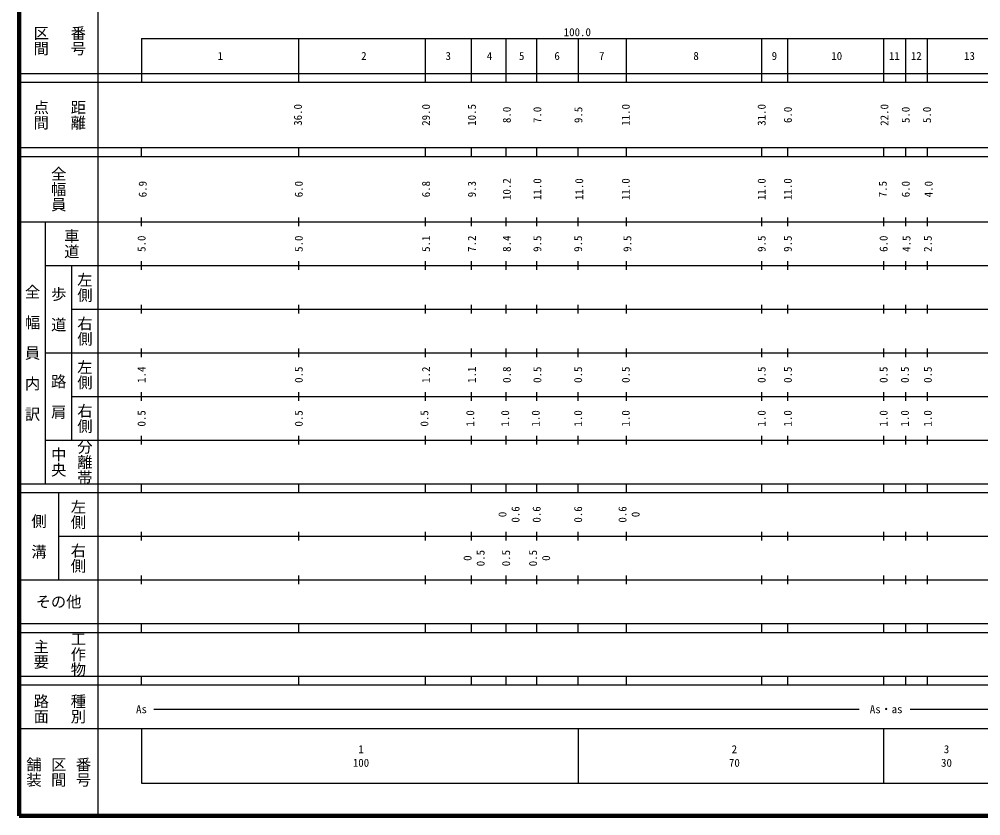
# Model space of a CAD drawing. Units: millimetres on the paper, enlarged 1000 times. Extents: x 40000 to 680000, y 20000 to 380000.
# Drawn here: x 40000 to 260264, y 20000 to 202409 of the extents above; entities that cross this region are included whole.
import ezdxf
from ezdxf.enums import TextEntityAlignment as Align

# ---------------------------------------------------------------- set-up
doc = ezdxf.new("R2010")
doc.units = ezdxf.units.MM
doc.header["$LTSCALE"] = 1000
doc.layers.add('M-TTL', color=2, linetype='Continuous', lineweight=140)
doc.layers.add('M-TTL-BAND', color=7, linetype='Continuous', lineweight=25)
doc.styles.add('@ＭＳ ゴシック', font='')
doc.styles.add('ＭＳ ゴシック', font='')
doc.styles.get('@ＭＳ ゴシック').set_extended_font_data('@MS Gothic')
doc.styles.get('ＭＳ ゴシック').set_extended_font_data('MS Gothic')

msp = doc.modelspace()

# ---------------------------------------------------------------- linework, layer by layer
at = {"layer": 'M-TTL'}
for p, q in [((40000, 380000), (40000, 20000)), ((40000, 20000), (680000, 20000))]:
    msp.add_line(p, q, dxfattribs=at)
at = {"layer": 'M-TTL-BAND'}
for p, q in [((58000, 370000), (58000, 20000)), ((68000, 198000), (579000, 198000)), ((68000, 198000), (68000, 188000)), ((104000, 198000), (104000, 188000)), ((133000, 198000), (133000, 188000)), ((143500, 198000), (143500, 188000)), ((151500, 198000), (151500, 188000)), ((158500, 198000), (158500, 188000)), ((168000, 198000), (168000, 188000)), ((179000, 198000), (179000, 188000)), ((210000, 198000), (210000, 188000)), ((216000, 198000), (216000, 188000)), ((238000, 198000), (238000, 188000)), ((243000, 198000), (243000, 188000)), ((248000, 198000), (248000, 188000)), ((40000, 190000), (579000, 190000)), ((40000, 188000), (579000, 188000)), ((40000, 173000), (579000, 173000)), ((68000, 171000), (68000, 173000)), ((104000, 173000), (104000, 171000)), ((133000, 173000), (133000, 171000)), ((143500, 173000), (143500, 171000)), ((151500, 173000), (151500, 171000)), ((158500, 173000), (158500, 171000)), ((168000, 171000), (168000, 173000)), ((179000, 173000), (179000, 171000)), ((210000, 173000), (210000, 171000)), ((216000, 173000), (216000, 171000)), ((238000, 173000), (238000, 171000)), ((243000, 173000), (243000, 171000)), ((248000, 173000), (248000, 171000)), ((40000, 171000), (579000, 171000)), ((68000, 155000), (68000, 157000)), ((104000, 157000), (104000, 155000)), ((133000, 157000), (133000, 155000)), ((143500, 157000), (143500, 155000)), ((151500, 157000), (151500, 155000)), ((158500, 157000), (158500, 155000)), ((168000, 155000), (168000, 157000)), ((179000, 157000), (179000, 155000)), ((210000, 157000), (210000, 155000)), ((216000, 157000), (216000, 155000)), ((238000, 157000), (238000, 155000)), ((243000, 157000), (243000, 155000)), ((248000, 157000), (248000, 155000)), ((40000, 156000), (579000, 156000)), ((46000, 96000), (46000, 156000)), ((46000, 146000), (579000, 146000)), ((52000, 146000), (52000, 106000)), ((68000, 145000), (68000, 147000)), ((104000, 147000), (104000, 145000)), ((133000, 147000), (133000, 145000)), ((143500, 147000), (143500, 145000)), ((151500, 147000), (151500, 145000)), ((158500, 147000), (158500, 145000)), ((168000, 145000), (168000, 147000)), ((179000, 147000), (179000, 145000)), ((210000, 147000), (210000, 145000)), ((216000, 147000), (216000, 145000)), ((238000, 147000), (238000, 145000)), ((243000, 147000), (243000, 145000)), ((248000, 147000), (248000, 145000)), ((68000, 135000), (68000, 137000)), ((104000, 137000), (104000, 135000)), ((133000, 137000), (133000, 135000)), ((143500, 137000), (143500, 135000)), ((151500, 137000), (151500, 135000)), ((158500, 137000), (158500, 135000)), ((168000, 135000), (168000, 137000)), ((179000, 137000), (179000, 135000)), ((210000, 137000), (210000, 135000)), ((216000, 137000), (216000, 135000)), ((238000, 137000), (238000, 135000)), ((243000, 137000), (243000, 135000)), ((248000, 137000), (248000, 135000)), ((52000, 136000), (579000, 136000)), ((46000, 126000), (579000, 126000)), ((68000, 125000), (68000, 127000)), ((104000, 127000), (104000, 125000)), ((133000, 127000), (133000, 125000)), ((143500, 127000), (143500, 125000)), ((151500, 127000), (151500, 125000)), ((158500, 127000), (158500, 125000)), ((168000, 125000), (168000, 127000)), ((179000, 127000), (179000, 125000)), ((210000, 127000), (210000, 125000)), ((216000, 127000), (216000, 125000)), ((238000, 127000), (238000, 125000)), ((243000, 127000), (243000, 125000)), ((248000, 127000), (248000, 125000)), ((68000, 115000), (68000, 117000)), ((104000, 117000), (104000, 115000)), ((133000, 117000), (133000, 115000)), ((143500, 117000), (143500, 115000)), ((151500, 117000), (151500, 115000)), ((158500, 117000), (158500, 115000)), ((168000, 115000), (168000, 117000)), ((179000, 117000), (179000, 115000)), ((210000, 117000), (210000, 115000)), ((216000, 117000), (216000, 115000)), ((238000, 117000), (238000, 115000)), ((243000, 117000), (243000, 115000)), ((248000, 117000), (248000, 115000)), ((52000, 116000), (579000, 116000)), ((46000, 106000), (579000, 106000)), ((68000, 105000), (68000, 107000)), ((104000, 107000), (104000, 105000)), ((133000, 107000), (133000, 105000)), ((143500, 107000), (143500, 105000)), ((151500, 107000), (151500, 105000)), ((158500, 107000), (158500, 105000)), ((168000, 105000), (168000, 107000)), ((179000, 107000), (179000, 105000)), ((210000, 107000), (210000, 105000)), ((216000, 107000), (216000, 105000)), ((238000, 107000), (238000, 105000)), ((243000, 107000), (243000, 105000)), ((248000, 107000), (248000, 105000)), ((40000, 96000), (579000, 96000)), ((68000, 94000), (68000, 96000)), ((104000, 96000), (104000, 94000)), ((133000, 96000), (133000, 94000)), ((143500, 96000), (143500, 94000)), ((151500, 96000), (151500, 94000)), ((158500, 96000), (158500, 94000)), ((168000, 94000), (168000, 96000)), ((179000, 96000), (179000, 94000)), ((210000, 96000), (210000, 94000)), ((216000, 96000), (216000, 94000)), ((238000, 96000), (238000, 94000)), ((243000, 96000), (243000, 94000)), ((248000, 96000), (248000, 94000)), ((40000, 94000), (579000, 94000)), ((49000, 94000), (49000, 74000)), ((49000, 84000), (579000, 84000)), ((68000, 83000), (68000, 85000)), ((104000, 85000), (104000, 83000)), ((133000, 85000), (133000, 83000)), ((143500, 85000), (143500, 83000)), ((151500, 85000), (151500, 83000)), ((158500, 85000), (158500, 83000)), ((168000, 83000), (168000, 85000)), ((179000, 85000), (179000, 83000)), ((210000, 85000), (210000, 83000)), ((216000, 85000), (216000, 83000)), ((238000, 85000), (238000, 83000)), ((243000, 85000), (243000, 83000)), ((248000, 85000), (248000, 83000)), ((68000, 73000), (68000, 75000)), ((104000, 75000), (104000, 73000)), ((133000, 75000), (133000, 73000)), ((143500, 75000), (143500, 73000)), ((151500, 75000), (151500, 73000)), ((158500, 75000), (158500, 73000)), ((168000, 73000), (168000, 75000)), ((179000, 75000), (179000, 73000)), ((210000, 75000), (210000, 73000)), ((216000, 75000), (216000, 73000)), ((238000, 75000), (238000, 73000)), ((243000, 75000), (243000, 73000)), ((248000, 75000), (248000, 73000)), ((40000, 74000), (579000, 74000)), ((40000, 64000), (579000, 64000)), ((68000, 62000), (68000, 64000)), ((104000, 64000), (104000, 62000)), ((133000, 64000), (133000, 62000)), ((143500, 64000), (143500, 62000)), ((151500, 64000), (151500, 62000)), ((158500, 64000), (158500, 62000)), ((168000, 62000), (168000, 64000)), ((179000, 64000), (179000, 62000)), ((210000, 64000), (210000, 62000)), ((216000, 64000), (216000, 62000)), ((238000, 64000), (238000, 62000)), ((243000, 64000), (243000, 62000)), ((248000, 64000), (248000, 62000)), ((40000, 62000), (579000, 62000)), ((40000, 52000), (579000, 52000)), ((68000, 50000), (68000, 52000)), ((104000, 52000), (104000, 50000)), ((133000, 52000), (133000, 50000)), ((143500, 52000), (143500, 50000)), ((151500, 52000), (151500, 50000)), ((158500, 52000), (158500, 50000)), ((168000, 50000), (168000, 52000)), ((179000, 52000), (179000, 50000)), ((210000, 52000), (210000, 50000)), ((216000, 52000), (216000, 50000)), ((238000, 52000), (238000, 50000)), ((243000, 52000), (243000, 50000)), ((248000, 52000), (248000, 50000)), ((40000, 50000), (579000, 50000)), ((70805, 44406), (232397, 44406)), ((244095, 44406), (565868, 44406)), ((40000, 40000), (579000, 40000)), ((68000, 40000), (68000, 27500)), ((168000, 40000), (168000, 27500)), ((238000, 40000), (238000, 27500)), ((68000, 27500), (579000, 27500))]:
    msp.add_line(p, q, dxfattribs=at)

# ---------------------------------------------------------------- texts
for s, height, rotation, style, p in [('区間', 2566, 270, '@ＭＳ ゴシック', (45000, 197500)), ('番号', 2566, 270, '@ＭＳ ゴシック', (53500, 197500)), ('点間', 2566, 270, '@ＭＳ ゴシック', (45000, 180500)), ('距離', 2566, 270, '@ＭＳ ゴシック', (53500, 180500)), ('36.0', 1833, 90, 'ＭＳ ゴシック', (103834, 180500)), ('29.0', 1833, 90, 'ＭＳ ゴシック', (133181, 180500)), ('10.5', 1833, 90, 'ＭＳ ゴシック', (143681, 180500)), ('11.0', 1833, 90, 'ＭＳ ゴシック', (178933, 180500)), ('31.0', 1833, 90, 'ＭＳ ゴシック', (210059, 180500)), ('22.0', 1833, 90, 'ＭＳ ゴシック', (238185, 180500)), ('8.0', 1833, 90, 'ＭＳ ゴシック', (151681, 180500)), ('7.0', 1833, 90, 'ＭＳ ゴシック', (158681, 180500)), ('9.5', 1833, 90, 'ＭＳ ゴシック', (168083, 180500)), ('6.0', 1833, 90, 'ＭＳ ゴシック', (216059, 180500)), ('5.0', 1833, 90, 'ＭＳ ゴシック', (243060, 180500)), ('5.0', 1833, 90, 'ＭＳ ゴシック', (247936, 180500)), ('全幅員', 2566, 270, '@ＭＳ ゴシック', (49000, 163500)), ('6.9', 1833, 90, 'ＭＳ ゴシック', (68270, 163500)), ('6.0', 1833, 90, 'ＭＳ ゴシック', (104021, 163500)), ('6.8', 1833, 90, 'ＭＳ ゴシック', (133181, 163500)), ('9.3', 1833, 90, 'ＭＳ ゴシック', (143681, 163500)), ('10.2', 1833, 90, 'ＭＳ ゴシック', (151681, 163500)), ('11.0', 1833, 90, 'ＭＳ ゴシック', (158681, 163500)), ('11.0', 1833, 90, 'ＭＳ ゴシック', (168270, 163500)), ('11.0', 1833, 90, 'ＭＳ ゴシック', (178933, 163500)), ('11.0', 1833, 90, 'ＭＳ ゴシック', (210059, 163500)), ('11.0', 1833, 90, 'ＭＳ ゴシック', (216059, 163500)), ('7.5', 1833, 90, 'ＭＳ ゴシック', (237810, 163500)), ('6.0', 1833, 90, 'ＭＳ ゴシック', (243060, 163500)), ('4.0', 1833, 90, 'ＭＳ ゴシック', (248311, 163500)), ('車道', 2566, 270, '@ＭＳ ゴシック', (52000, 151000)), ('5.0', 1833, 90, 'ＭＳ ゴシック', (68020, 151000)), ('5.0', 1833, 90, 'ＭＳ ゴシック', (104021, 151000)), ('5.1', 1833, 90, 'ＭＳ ゴシック', (133181, 151000)), ('7.2', 1833, 90, 'ＭＳ ゴシック', (143681, 151000)), ('8.4', 1833, 90, 'ＭＳ ゴシック', (151681, 151000)), ('9.5', 1833, 90, 'ＭＳ ゴシック', (158681, 151000)), ('9.5', 1833, 90, 'ＭＳ ゴシック', (168020, 151000)), ('9.5', 1833, 90, 'ＭＳ ゴシック', (179308, 151000)), ('9.5', 1833, 90, 'ＭＳ ゴシック', (210059, 151000)), ('9.5', 1833, 90, 'ＭＳ ゴシック', (216059, 151000)), ('6.0', 1833, 90, 'ＭＳ ゴシック', (237998, 151000)), ('4.5', 1833, 90, 'ＭＳ ゴシック', (243248, 151000)), ('2.5', 1833, 90, 'ＭＳ ゴシック', (248123, 151000)), ('左側', 2566, 270, '@ＭＳ ゴシック', (55000, 141000)), ('全\u3000幅\u3000員\u3000内\u3000訳', 2566, 270, '@ＭＳ ゴシック', (43000, 126000)), ('歩\u3000道', 2566, 270, '@ＭＳ ゴシック', (49000, 136000)), ('右側', 2566, 270, '@ＭＳ ゴシック', (55000, 131000)), ('左側', 2566, 270, '@ＭＳ ゴシック', (55000, 121000)), ('1.4', 1833, 90, 'ＭＳ ゴシック', (68020, 121000)), ('0.5', 1833, 90, 'ＭＳ ゴシック', (104021, 121000)), ('1.2', 1833, 90, 'ＭＳ ゴシック', (133181, 121000)), ('1.1', 1833, 90, 'ＭＳ ゴシック', (143681, 121000)), ('0.8', 1833, 90, 'ＭＳ ゴシック', (151681, 121000)), ('0.5', 1833, 90, 'ＭＳ ゴシック', (158681, 121000)), ('0.5', 1833, 90, 'ＭＳ ゴシック', (168020, 121000)), ('0.5', 1833, 90, 'ＭＳ ゴシック', (178933, 121000)), ('0.5', 1833, 90, 'ＭＳ ゴシック', (210059, 121000)), ('0.5', 1833, 90, 'ＭＳ ゴシック', (216059, 121000)), ('0.5', 1833, 90, 'ＭＳ ゴシック', (237998, 121000)), ('0.5', 1833, 90, 'ＭＳ ゴシック', (242873, 121000)), ('0.5', 1833, 90, 'ＭＳ ゴシック', (248123, 121000)), ('路\u3000肩', 2566, 270, '@ＭＳ ゴシック', (49000, 116000)), ('右側', 2566, 270, '@ＭＳ ゴシック', (55000, 111000)), ('0.5', 1833, 90, 'ＭＳ ゴシック', (68020, 111000)), ('0.5', 1833, 90, 'ＭＳ ゴシック', (104021, 111000)), ('0.5', 1833, 90, 'ＭＳ ゴシック', (132806, 111000)), ('1.0', 1833, 90, 'ＭＳ ゴシック', (143306, 111000)), ('1.0', 1833, 90, 'ＭＳ ゴシック', (151306, 111000)), ('1.0', 1833, 90, 'ＭＳ ゴシック', (158306, 111000)), ('1.0', 1833, 90, 'ＭＳ ゴシック', (168020, 111000)), ('1.0', 1833, 90, 'ＭＳ ゴシック', (178933, 111000)), ('1.0', 1833, 90, 'ＭＳ ゴシック', (210059, 111000)), ('1.0', 1833, 90, 'ＭＳ ゴシック', (216059, 111000)), ('1.0', 1833, 90, 'ＭＳ ゴシック', (237998, 111000)), ('1.0', 1833, 90, 'ＭＳ ゴシック', (242873, 111000)), ('1.0', 1833, 90, 'ＭＳ ゴシック', (248123, 111000)), ('分離帯', 2566, 270, '@ＭＳ ゴシック', (55000, 101000)), ('中央', 2566, 270, '@ＭＳ ゴシック', (49000, 101000)), ('左側', 2566, 270, '@ＭＳ ゴシック', (53500, 89000)), ('0.6', 1833, 90, 'ＭＳ ゴシック', (153683, 89000)), ('0.6', 1833, 90, 'ＭＳ ゴシック', (158520, 89000)), ('0.6', 1833, 90, 'ＭＳ ゴシック', (168020, 89000)), ('0.6', 1833, 90, 'ＭＳ ゴシック', (178183, 89000)), ('側\u3000溝', 2566, 270, '@ＭＳ ゴシック', (44500, 84000)), ('0', 1833, 90, 'ＭＳ ゴシック', (150683, 89000)), ('0', 1833, 90, 'ＭＳ ゴシック', (181183, 89000)), ('右側', 2566, 270, '@ＭＳ ゴシック', (53500, 79000)), ('0', 1833, 90, 'ＭＳ ゴシック', (142683, 79000)), ('0.5', 1833, 90, 'ＭＳ ゴシック', (145683, 79000)), ('0.5', 1833, 90, 'ＭＳ ゴシック', (151520, 79000)), ('0.5', 1833, 90, 'ＭＳ ゴシック', (157683, 79000)), ('0', 1833, 90, 'ＭＳ ゴシック', (160683, 79000)), ('工作物', 2566, 270, '@ＭＳ ゴシック', (53500, 57000)), ('主要', 2566, 270, '@ＭＳ ゴシック', (45000, 57000)), ('路面', 2566, 270, '@ＭＳ ゴシック', (45000, 44500)), ('種別', 2566, 270, '@ＭＳ ゴシック', (53500, 44500)), ('舗装', 2566, 270, '@ＭＳ ゴシック', (43333, 30000)), ('区間', 2566, 270, '@ＭＳ ゴシック', (49000, 30000)), ('番号', 2566, 270, '@ＭＳ ゴシック', (54667, 30000))]:
    msp.add_text(s, height=height, rotation=rotation, dxfattribs=dict(at, style=style)).set_placement(p, align=Align.MIDDLE_CENTER)
at = {"layer": 'M-TTL-BAND', "style": 'ＭＳ ゴシック'}
for s, height, p in [('100.0', 1833, (167844, 199445)), ('1', 1833, (86074, 194000)), ('2', 1833, (118937, 194000)), ('3', 1833, (138279, 194000)), ('4', 1833, (147730, 194000)), ('5', 1833, (155090, 194000)), ('6', 1833, (163211, 194000)), ('7', 1833, (173439, 194000)), ('8', 1833, (195046, 194000)), ('9', 1833, (212990, 194000)), ('10', 1833, (227265, 194000)), ('11', 1833, (240481, 194000)), ('12', 1833, (245488, 194000)), ('13', 1833, (257672, 194000)), ('その他', 2566, (49000, 69000)), ('As', 1833, (68006, 44406)), ('As・as', 1833, (238589, 44406)), ('1', 1833, (118288, 35238)), ('2', 1833, (203819, 35238)), ('3', 1833, (252414, 35238)), ('100', 1833, (118288, 32131)), ('70', 1833, (203819, 32131)), ('30', 1833, (252414, 32131))]:
    msp.add_text(s, height=height, dxfattribs=at).set_placement(p, align=Align.MIDDLE_CENTER)

doc.saveas('drawing.dxf')
